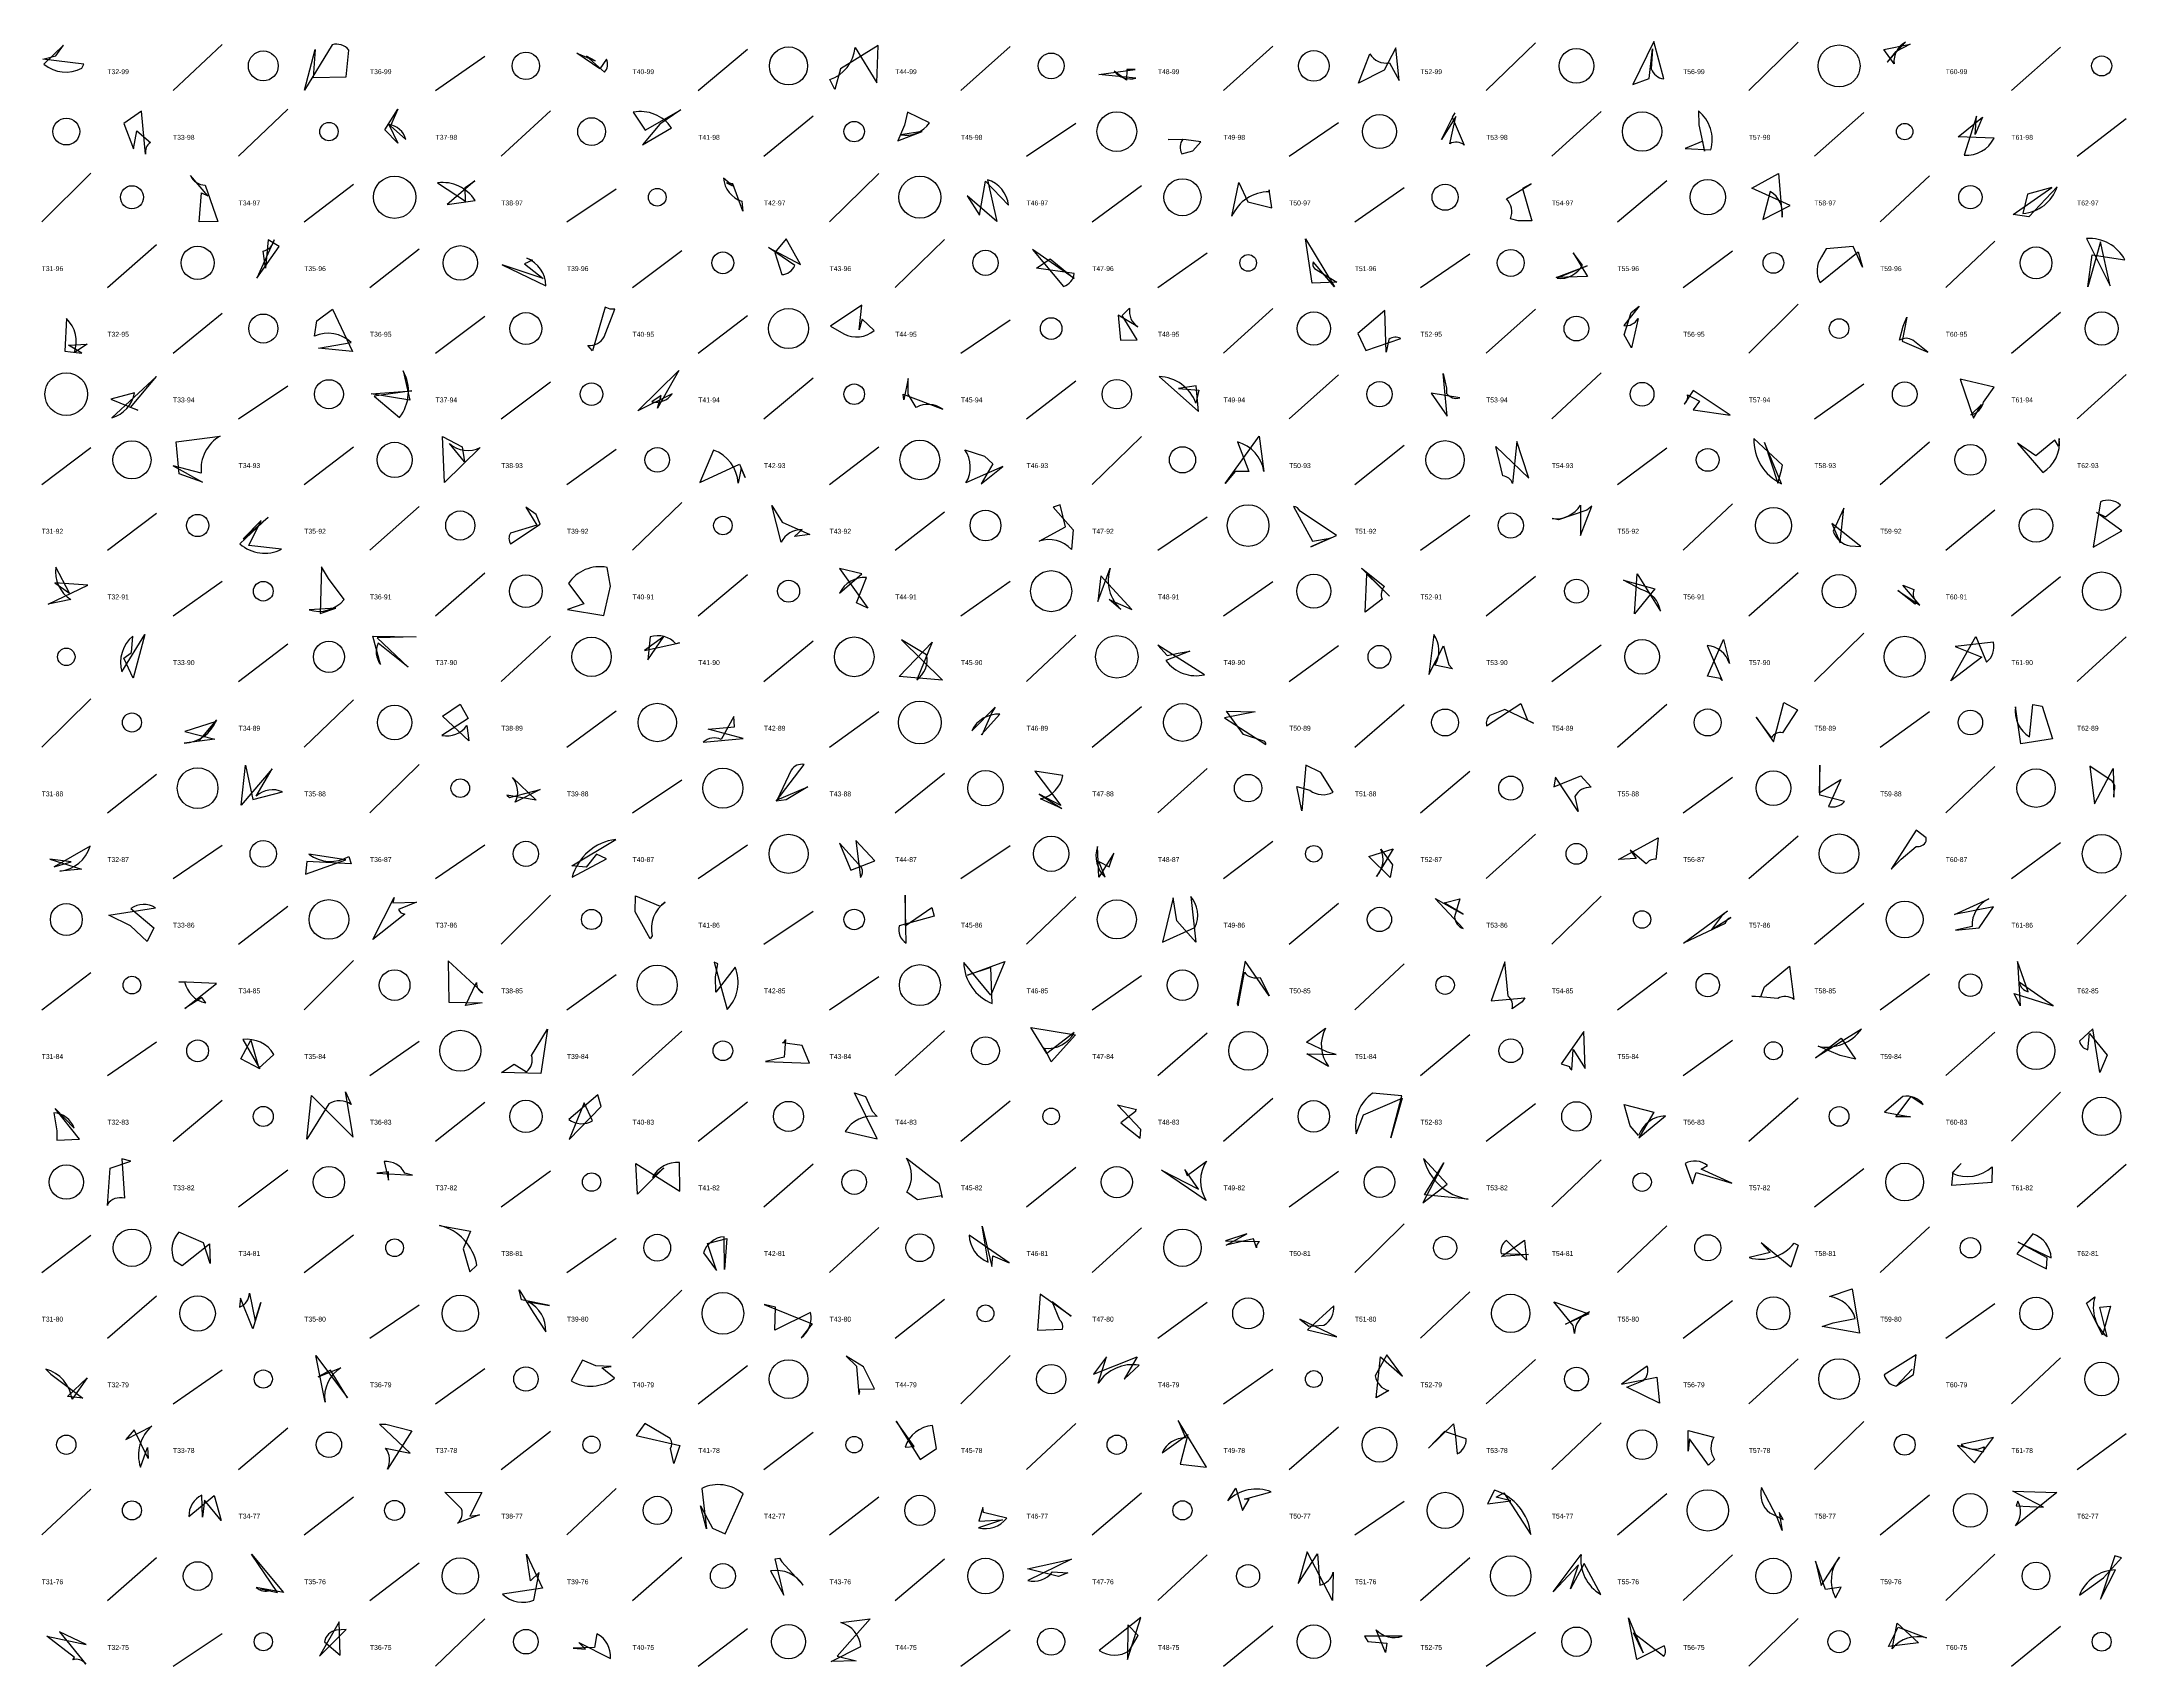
# Model space of a CAD drawing. Header units: millimetres. Extents: x -1 to 9990, y 0 to 15990.
# Drawn here: x 1240 to 2510, y 3000 to 3990 of the extents above; entities that cross this region are included whole.
import ezdxf

# ---------------------------------------------------------------- set-up
doc = ezdxf.new("R2010")
doc.units = ezdxf.units.MM
doc.layers.add('TEXT', color=3, linetype='Continuous')
doc.layers.add('WALL', color=1, linetype='Continuous')

msp = doc.modelspace()

# ---------------------------------------------------------------- linework, layer by layer
for points in [[(1405.4, 3967.9), (1425.5, 3968.4), (1427.1, 3984.7, 0.3), (1416.9, 3987.9), (1400.2, 3960.3), (1406.7, 3985.1)], [(2219.4, 3967.4), (2221.4, 3985.4), (2220.6, 3973.3, 0.3), (2228.2, 3967.2), (2222.2, 3989.8), (2209.3, 3963.7)], [(2369.3, 3983.5), (2364.4, 3977.3), (2375.4, 3989.4, 0.3), (2368.5, 3976.3), (2362.3, 3985.1), (2378.4, 3988.3)], [(1248.6, 3981.1), (1253.2, 3987.7), (1241.4, 3976, 0.3), (1264.4, 3973.6), (1265.6, 3976.1), (1240.7, 3979.1)], [(1577.1, 3978.1), (1572, 3980.9), (1582.9, 3971.1, 0.3), (1584.1, 3979.1), (1580.1, 3973.2), (1566.1, 3982.7)], [(1726.7, 3973.3), (1723.3, 3960.6), (1720.1, 3966.7, 0.3), (1735.6, 3986.2), (1748.7, 3964.6), (1749.5, 3987.5)], [(2057.8, 3972.4), (2042.3, 3964.5), (2049.2, 3982.3, 0.3), (2061.1, 3976.8), (2067, 3966.1), (2065, 3986)], [(1901, 3972.9), (1900.9, 3966.3), (1893.4, 3971.9, 0.3), (1906.5, 3967.5), (1884, 3969.8), (1906.2, 3972.8)], [(1296, 3924.4), (1298, 3935.4), (1306.2, 3928.4, 0.3), (1303.3, 3921.2), (1300.9, 3947.4), (1290.1, 3940)], [(1457, 3948.6), (1452.5, 3938.5), (1461.9, 3930.1, 0.3), (1451.4, 3939.4), (1457, 3928), (1449.1, 3936)], [(1616.6, 3939.5), (1606, 3926.9), (1623.7, 3937.2, 0.3), (1600.4, 3946.8), (1607.6, 3935.9), (1629.3, 3948.2)], [(1761.5, 3929.4), (1776.4, 3935), (1763.2, 3933.1, 0.3), (1780.9, 3940.4), (1767.5, 3946.8), (1765.6, 3939)], [(2101, 3946.5), (2099.2, 3943.7), (2106.7, 3926.8, 0.3), (2097.9, 3927.6), (2101.6, 3944.1), (2092.8, 3930.1)], [(2252, 3929.2), (2241.2, 3924.7), (2256.8, 3923.8, 0.3), (2249.4, 3947.6), (2249.6, 3939.1), (2253.1, 3923.1)], [(2418, 3933.2), (2418.7, 3944.4), (2411.3, 3920.7, 0.3), (2429.4, 3930.9), (2407.6, 3931.9), (2422.3, 3943.7)], [(1937.3, 3930), (1926.3, 3930.2), (1935.2, 3930.4, 0.3), (1934.6, 3921.5), (1941.4, 3923.2), (1946.2, 3928.8)], [(1337.4, 3897.6), (1341.2, 3895.8), (1330.6, 3908.3, 0.3), (1339.6, 3902.4), (1347.3, 3880.3), (1336, 3880.1)], [(1503.8, 3904.9), (1487.1, 3890.6), (1504, 3893, 0.3), (1481.2, 3903.7), (1498.1, 3892.6), (1497.9, 3901)], [(1657.3, 3903.8), (1660.8, 3901.9), (1655.3, 3906.7, 0.3), (1666.6, 3892.6), (1667.1, 3886.5), (1661.1, 3903.2)], [(1811.4, 3884.1), (1815, 3904.7), (1829, 3890.2, 0.3), (1816.2, 3905.7), (1821.9, 3880.2), (1803.8, 3895.8)], [(1989.5, 3888.6), (1987.9, 3899.6), (1987.9, 3898.3, 0.3), (1965.1, 3883.5), (1969.4, 3904), (1974.8, 3892.1)], [(2147.8, 3880.6), (2139.5, 3880.7), (2134.8, 3881.8, 0.3), (2132.3, 3894), (2147.5, 3903.2), (2142.1, 3900.3)], [(2281.9, 3900.6), (2298.2, 3909.5), (2300.4, 3882.9, 0.3), (2293.1, 3898.5), (2288.6, 3881.5), (2305.3, 3890)], [(2464.6, 3901), (2449.9, 3896.9), (2447, 3885.1, 0.3), (2467.9, 3901.3), (2450.7, 3883), (2441.1, 3884.5)], [(1378, 3869), (1376.3, 3851.8), (1374.9, 3862.2, 0.3), (1381.7, 3869), (1371.1, 3845.6), (1384.6, 3865)], [(1693.5, 3869.6), (1686.6, 3861.4), (1690.9, 3847.9, 0.3), (1698.8, 3853.4), (1682.7, 3864.4), (1702.3, 3854)], [(1869.1, 3845.5), (1843.6, 3863.1), (1862.6, 3840.7, 0.3), (1869, 3848.5), (1846, 3851.7), (1854.3, 3857.4)], [(2009.9, 3869.6), (2027.6, 3840.5), (2014.7, 3855.6, 0.3), (2015.5, 3851.5), (2029, 3843.2), (2014, 3842.6)], [(2162.7, 3846.2), (2181.6, 3853.2), (2163.2, 3845.6, 0.3), (2178.7, 3853.6), (2173, 3861.1), (2181.8, 3846.8)], [(2343.6, 3864.9), (2327.2, 3863.5), (2324.3, 3858.6, 0.3), (2323.5, 3843.1), (2346.7, 3861.8), (2349.3, 3852.4)], [(2486.5, 3840.4), (2489.1, 3860), (2509.1, 3856.9, 0.3), (2485.8, 3869.8), (2500.2, 3841.1), (2494.2, 3867.9)], [(1545.5, 3845.4), (1520.5, 3853.9), (1547.2, 3841.1, 0.3), (1535.6, 3857.8), (1539.1, 3856.6), (1534.2, 3854.4)], [(1429.3, 3801.1), (1408.7, 3803.1), (1428.5, 3806.6, 0.3), (1406.2, 3810.4), (1407.6, 3819.6), (1417.1, 3826.9)], [(1583.3, 3828.1), (1575.5, 3801.4), (1572.8, 3804.7, 0.3), (1582.7, 3810), (1589.2, 3826.9), (1586.3, 3826.9)], [(1739.6, 3829.2), (1720.5, 3816.4), (1728.7, 3811.7, 0.3), (1747.2, 3813.8), (1739.8, 3820.8), (1738.1, 3814.2)], [(1907.3, 3808.1), (1898.3, 3823), (1902.8, 3827.5, 0.3), (1907.8, 3816), (1895.8, 3823.1), (1897.3, 3808)], [(2041.8, 3811.9), (2046.8, 3801.6), (2068, 3809, 0.3), (2060.8, 3808.3), (2059, 3800.7), (2058.2, 3825.9)], [(2208.4, 3824.7), (2213.3, 3828.6), (2203.8, 3816.8, 0.3), (2212.6, 3821.1), (2208.6, 3803.3), (2204.1, 3811.1)], [(1256.3, 3804.9), (1267.7, 3805.4), (1259.9, 3800.4, 0.3), (1255.1, 3821.1), (1254.1, 3801.3), (1264.5, 3800.1)], [(2373.4, 3807.4), (2389.1, 3800.7), (2379.9, 3807.9, 0.3), (2371.9, 3807.9), (2374, 3816.5), (2376.2, 3821.9)], [(1294.1, 3766.8), (1309.9, 3785.7), (1282.7, 3760.7, 0.3), (1296.5, 3775.9), (1282.2, 3772), (1298.6, 3765.2)], [(1465.5, 3777), (1442.5, 3773.9), (1458, 3760.8, 0.3), (1460.2, 3789.2), (1464.2, 3771.4), (1440.8, 3775.3)], [(1615.2, 3766.4), (1617.4, 3774.2), (1611.8, 3770.3, 0.3), (1624, 3775.2), (1603.2, 3764.9), (1628.2, 3789.4)], [(1932.6, 3778.5), (1944.9, 3777.4), (1943.2, 3769.5, 0.3), (1920.7, 3785.8), (1944.7, 3764.5), (1943.4, 3780.2)], [(2093.8, 3787.6), (2095.8, 3778.6), (2095.8, 3775.5, 0.3), (2103.9, 3772.7), (2086.5, 3775.7), (2096.3, 3761.7)], [(1765.3, 3771.5), (1764.9, 3775.1), (1789, 3765.8, 0.3), (1772.8, 3766.9), (1767.8, 3775.1), (1767.9, 3784.5)], [(2268.6, 3762.2), (2246.2, 3777.3), (2240.7, 3769, 0.3), (2242.7, 3774.6), (2250, 3770.8), (2246.1, 3765.4)], [(2416.9, 3760.4), (2421.7, 3768.8), (2415.3, 3762.5, 0.3), (2423, 3770.2), (2429.4, 3779.3), (2408.7, 3784.1)], [(1323.8, 3726.5), (1321.9, 3746), (1348.8, 3749.5, 0.3), (1337.2, 3726.9), (1320.1, 3731.4), (1337.9, 3721.4)], [(1496.1, 3743), (1497.6, 3733.8), (1488.4, 3744.9, 0.3), (1507.2, 3742.5), (1485.5, 3721.3), (1484.2, 3749.3)], [(1961, 3720.6), (1981.8, 3749.5), (1984.6, 3727.9, 0.3), (1968.5, 3745.9), (1975.4, 3728), (1967.1, 3727.9)], [(2299.9, 3728.7), (2300.5, 3731.7), (2283.1, 3748.1, 0.3), (2300, 3720.4), (2289.5, 3745.6), (2297.7, 3720.9)], [(2454.9, 3737.5), (2443.8, 3745.2), (2459.1, 3727.3, 0.3), (2469.1, 3748.1), (2468.7, 3743.3), (2466.5, 3747)], [(1668.5, 3724.2), (1666.1, 3729.9), (1664.3, 3720.8, 0.3), (1649.3, 3741), (1641, 3721.3), (1665.1, 3732.4)], [(1812.4, 3720.3), (1825.5, 3731), (1803.1, 3721.1, 0.3), (1802.4, 3741.1), (1814.3, 3737.3), (1819.4, 3732.6)], [(2142, 3736.3), (2138.7, 3746.1), (2136.1, 3720.6, 0.3), (2130.2, 3725.2), (2125.8, 3743.2), (2146.1, 3723.8)], [(2491.9, 3703), (2497.4, 3700.2), (2506.4, 3707.5, 0.3), (2494.2, 3709.4), (2489.9, 3681.9), (2507.3, 3691.7)], [(1362.7, 3686.8), (1378, 3700), (1360.7, 3683.8, 0.3), (1386, 3680.5), (1366.1, 3682.8), (1373.8, 3698.1)], [(1534.9, 3706.1), (1541.6, 3695.3), (1525.6, 3690.3, 0.3), (1525.7, 3683.8), (1543.6, 3695.9), (1541.2, 3701.7)], [(1707.9, 3689.5), (1698.6, 3688.4), (1703.2, 3692.5, 0.3), (1690.6, 3684.8), (1684.9, 3707.2), (1691.2, 3697.1)], [(1856.2, 3706.1), (1868.5, 3692.3), (1867.4, 3680.4, 0.3), (1847.6, 3685.4), (1863.8, 3694.1), (1860.4, 3707.6)], [(2013.2, 3682.1), (2028.9, 3689), (2006.6, 3703.7, 0.3), (2002.6, 3706.6), (2014.2, 3685.5), (2024.9, 3687.2)], [(2181.3, 3704.4), (2164.1, 3698.5), (2160.3, 3699.3, 0.3), (2177.5, 3707.5), (2177.4, 3688.9), (2184.3, 3706.8)], [(2335.6, 3684.5), (2338, 3705.6), (2331.5, 3691.6, 0.3), (2341.7, 3682.7), (2348.3, 3682.2), (2330.6, 3696.3)], [(1248, 3660.1), (1257, 3653.8), (1248.6, 3669.7, 0.3), (1257.8, 3649.9), (1244, 3647), (1268.1, 3658.6)], [(1409.7, 3641.5), (1419.1, 3644.6), (1402.9, 3643.6, 0.3), (1424.3, 3649.9), (1414.8, 3662.7), (1410.4, 3669.9)], [(1582.4, 3640.1), (1586.6, 3658.1), (1584.4, 3669.5, 0.3), (1560.9, 3659.7), (1570.2, 3647.2), (1560.4, 3643.8)], [(1743.3, 3644.6), (1736.4, 3648), (1742.5, 3663.4, 0.3), (1726.1, 3653.8), (1739.7, 3665.5), (1726.1, 3668.8)], [(1885.3, 3664.3), (1883.5, 3648.7), (1891, 3669, 0.3), (1897.5, 3643.9), (1890.4, 3650), (1904.2, 3643.9)], [(2061.2, 3651.9), (2044.1, 3669.1), (2058, 3657.9, 0.3), (2056.6, 3650.2), (2046.2, 3642.3), (2047.4, 3665.3)], [(2210.3, 3641.1), (2212, 3665.6), (2226.2, 3642.8, 0.3), (2214.4, 3656), (2203.7, 3661.7), (2222.8, 3656.5)], [(2384.2, 3646.5), (2373.8, 3658.6), (2380.6, 3656, 0.3), (2382.6, 3647.9), (2381.4, 3647), (2370.8, 3655.5)], [(1290.1, 3614.1), (1294.8, 3617.7), (1295.6, 3627.6, 0.3), (1288.9, 3605.8), (1302.9, 3628.7), (1295.7, 3602.1)], [(1444.4, 3626.5), (1463.2, 3608.7), (1445, 3623.3, 0.3), (1446.5, 3610.4), (1441.7, 3627.6), (1468.2, 3627.2)], [(1607.3, 3618.9), (1628.6, 3623.5), (1626.4, 3622.9, 0.3), (1610.7, 3627.1), (1609.2, 3613.1), (1619.1, 3627.4)], [(1762.3, 3603), (1782.5, 3624), (1773.1, 3601, 0.3), (1779.1, 3616.3), (1763.9, 3625.4), (1788.8, 3600.8)], [(1932.3, 3617.3), (1939.5, 3618.4), (1924.9, 3612.8, 0.3), (1948.5, 3604.1), (1920, 3622.1), (1925.7, 3615.8)], [(2097.3, 3610.1), (2099.6, 3607.6), (2088.8, 3609.9, 0.3), (2088.1, 3628.7), (2085.1, 3604.2), (2094, 3621.7)], [(2254.9, 3603.2), (2264.7, 3625.6), (2268.2, 3611, 0.3), (2254.7, 3622), (2263.7, 3600.6), (2262.6, 3601.7)], [(2403, 3600.4), (2418.3, 3627.3), (2424.8, 3611.8, 0.3), (2429, 3623.9), (2405.8, 3621.3), (2422, 3614.8)], [(1495, 3586.2), (1499.9, 3577.4), (1483.8, 3567.1, 0.3), (1499, 3573.1), (1500.3, 3563.8), (1484.2, 3578.8)], [(1812.8, 3567.3), (1812.6, 3567.7), (1823.7, 3580.1, 0.3), (1806.6, 3569.9), (1820.9, 3584.4), (1818.9, 3581.1)], [(1979.2, 3581.5), (1960.6, 3577.8), (1985.8, 3561.6, 0.3), (1984.6, 3563.6), (1972.2, 3567.6), (1961.9, 3581.8)], [(2148.8, 3574.6), (2131.3, 3583), (2122.3, 3579.2, 0.3), (2120.3, 3573), (2141.2, 3586.5), (2145.1, 3576.5)], [(2301.3, 3587.2), (2309.7, 3582.8), (2300.6, 3568.8, 0.3), (2293.8, 3565.8), (2284.6, 3578.3), (2295.1, 3563.3)], [(2465.1, 3565.1), (2445.8, 3561.9), (2442.4, 3584.6, 0.3), (2451.1, 3566.3), (2453.1, 3585.9), (2458.8, 3584.9)], [(1327.3, 3569.5), (1345.4, 3564.8), (1326.7, 3562.4, 0.3), (1346.5, 3576.6), (1335.8, 3563.9), (1346.2, 3575.7)], [(1662, 3572.3), (1661.6, 3578.6), (1653.9, 3564.7, 0.3), (1643, 3563), (1667.3, 3565.3), (1646.1, 3570.9)], [(1364.2, 3549), (1368.7, 3528), (1386.7, 3532.7, 0.3), (1370.7, 3530.2), (1380.5, 3546.7), (1361.6, 3524.7)], [(1693.5, 3527.9), (1687.4, 3527), (1704.6, 3549.4, 0.3), (1696.6, 3546), (1688, 3527.9), (1706.7, 3535.9)], [(1847.6, 3531.3), (1861.4, 3522.5), (1848.5, 3528.5, 0.3), (1862.2, 3542.7), (1845, 3545.3), (1860.9, 3524.4)], [(2007.7, 3521.1), (2004.6, 3536), (2012.6, 3533.7, 0.3), (2026.7, 3532.6), (2019.3, 3544.5), (2010.1, 3549)], [(2322.9, 3532.1), (2336.1, 3540.2), (2328.5, 3523.9, 0.3), (2338.3, 3526.9), (2323.3, 3530.7), (2323.3, 3549)], [(2502, 3546.9), (2502.5, 3529.5), (2502.7, 3533.3, 0.3), (2501.4, 3539.2), (2487.8, 3548.3), (2490.6, 3525.4)], [(1524.9, 3529.3), (1543.7, 3534.2), (1528.5, 3526.5, 0.3), (1526.8, 3541.5), (1541.3, 3527.6), (1523.4, 3530.7)], [(2161.3, 3535.8), (2177.6, 3542.6), (2183.9, 3535.5, 0.3), (2174, 3529.9), (2176.1, 3520.8), (2162.2, 3541.6)], [(2366.8, 3485.6), (2372.9, 3491.8), (2382, 3499.4, 0.3), (2388.1, 3502.6), (2388.1, 3504.8), (2381.9, 3509.3)], [(1244.9, 3491.8), (1264.2, 3485.6), (1251.1, 3484.4, 0.3), (1269.5, 3499.6), (1247.5, 3487), (1258, 3490.2)], [(1400.8, 3482.6), (1425.3, 3491.3), (1402.8, 3494.7, 0.3), (1427.1, 3493.4), (1428.6, 3488.9), (1401.5, 3490.3)], [(1571.7, 3486.8), (1562.9, 3487.6), (1589.8, 3503.8, 0.3), (1563.1, 3480.7), (1584.1, 3491.9), (1578, 3494.7)], [(1747.5, 3490.8), (1736, 3503.2), (1738.8, 3480.5, 0.3), (1739.5, 3486.6), (1726, 3501.4), (1732.9, 3485)], [(1893.2, 3495.3), (1884.1, 3480.8), (1883.3, 3499.4, 0.3), (1887.9, 3480.7), (1884, 3490.4), (1890.4, 3487)], [(2048.5, 3493.4), (2063.3, 3498.1), (2053.1, 3481.2, 0.3), (2055.9, 3497.8), (2062.9, 3488.2), (2061.5, 3480.6)], [(2200.7, 3491.6), (2224.7, 3504.8), (2223.4, 3491.6, 0.3), (2217.5, 3488.8), (2207.7, 3497.2), (2211.4, 3492.1)], [(1454, 3465.1), (1468.4, 3465.6), (1457.3, 3461.1, 0.3), (1461.2, 3458.3), (1441.7, 3442.7), (1454.7, 3468.3)], [(1601.7, 3469.3), (1616.8, 3463.2), (1619.9, 3465.6, 0.3), (1611.9, 3445), (1610.6, 3443.2), (1601.6, 3459.7)], [(1782.3, 3462.3), (1783.7, 3457), (1762.3, 3451.2, 0.3), (1766.6, 3440.5), (1766, 3469.8), (1766, 3451.1)], [(1929.4, 3468.1), (1922.9, 3441.1), (1942.6, 3450.2, 0.3), (1940, 3469), (1943.2, 3441.1), (1931.6, 3454.2)], [(2094.5, 3465.2), (2103.9, 3467.6), (2100.8, 3456.5, 0.3), (2106, 3449.4), (2089, 3467.7), (2105.9, 3458.3)], [(2429.1, 3462.6), (2405.4, 3458.1), (2426.3, 3467.6, 0.3), (2416, 3450.8), (2405.9, 3448.4), (2420.3, 3450)], [(1294.1, 3451.1), (1280.9, 3457.6), (1309.3, 3462.1, 0.3), (1294.4, 3461.7), (1308.3, 3450), (1304.3, 3441.6)], [(2263.3, 3457), (2257.2, 3448.9), (2269, 3456.1, 0.3), (2265.7, 3452.5), (2240.3, 3440.6), (2267.1, 3460.2)], [(1508.4, 3404.3), (1498.1, 3402.6), (1504.8, 3416.6, 0.3), (1508.7, 3410.3), (1487.6, 3429.7), (1488, 3404.7)], [(1826.8, 3429.3), (1818.3, 3408.8), (1801.7, 3428.8, 0.3), (1819.1, 3403.8), (1818.3, 3425.7), (1804.1, 3421.1)], [(1968.4, 3403.9), (1969, 3402.3), (1972.7, 3422.8, 0.3), (1982.4, 3419.7), (1987.8, 3408.4), (1973.2, 3429.5)], [(2143.6, 3407.3), (2142, 3404.8), (2135.8, 3400.5, 0.3), (2133.5, 3408.2), (2131.4, 3429.2), (2123, 3405.4)], [(2441.6, 3409.9), (2465.5, 3402.3), (2444.8, 3416.7, 0.3), (2450.3, 3411), (2443.7, 3429.3), (2445.3, 3402.3)], [(1346.4, 3415.9), (1323.6, 3416.9), (1327.1, 3417, 0.3), (1339.9, 3404.2), (1337.6, 3407.4), (1327.3, 3400.8)], [(1651.9, 3427.9), (1649.7, 3429), (1657.6, 3400.2, 0.3), (1662.4, 3426), (1650.7, 3410.8), (1650.5, 3420)], [(2289.5, 3414), (2304.9, 3426.5), (2307.5, 3406.3, 0.3), (2297.6, 3406.8), (2281.8, 3408.2), (2287.3, 3408)], [(1367.5, 3381.4), (1372.2, 3364.5), (1381.5, 3372.8, 0.3), (1362.5, 3381.8), (1372.9, 3364), (1361.4, 3370.1)], [(1520.1, 3361.8), (1527.9, 3366.8), (1535.4, 3362.1, 0.3), (1538.4, 3372.2), (1548.1, 3388.1), (1544, 3361.2)], [(1707.8, 3367.4), (1703.2, 3378.2), (1691.3, 3379.9, 0.3), (1693.1, 3381.9), (1692.3, 3371.1), (1681, 3368.4)], [(1869.8, 3384.7), (1855, 3368.3), (1850.9, 3376.5, 0.3), (1869.1, 3386.1), (1852.4, 3373.4), (1842.6, 3389.1)], [(2023.3, 3374.1), (2010.5, 3380.3), (2022.2, 3388.8, 0.3), (2024, 3365.4), (2010.8, 3373.2), (2028.7, 3372.7)], [(2179.5, 3386.8), (2165.8, 3367), (2170.7, 3365.4, 0.3), (2172.3, 3363.4), (2173.1, 3375.7), (2180.3, 3364.1)], [(2345, 3369.8), (2335.6, 3372.2), (2322.2, 3377.8, 0.3), (2348.6, 3388.2), (2320.6, 3370.7), (2336.2, 3382.6)], [(2493.9, 3361.8), (2489.6, 3388.3), (2481.5, 3380.9, 0.3), (2486.6, 3375.6), (2487.6, 3385.6), (2498.4, 3372.3)], [(1429.7, 3322.4), (1425.1, 3349.9), (1428.6, 3342.3, 0.3), (1414.9, 3342.7), (1401.6, 3321.2), (1404.3, 3347.8)], [(1580.8, 3341.1), (1578.8, 3348.2), (1561.2, 3333.1, 0.3), (1575.6, 3332.4), (1570.4, 3343.2), (1561.3, 3321)], [(1741.8, 3347.1), (1745.9, 3338.2), (1749, 3334.9, 0.3), (1729.5, 3325.8), (1749, 3321.3), (1735.2, 3349.3)], [(1909.6, 3327.1), (1895.5, 3342), (1906.9, 3339.3, 0.3), (1906.4, 3338), (1897.4, 3331.1), (1909.3, 3321.8)], [(2062, 3321.9), (2068.6, 3347.6), (2050.8, 3349.1, 0.3), (2040.9, 3324.5), (2045.3, 3336), (2068.8, 3346.1)], [(2222.1, 3337.5), (2213, 3321.9), (2229.2, 3335.4, 0.3), (2212.8, 3323.3), (2207.7, 3329.2), (2204.1, 3342.3)], [(2369.6, 3334.8), (2378.9, 3347.2), (2386.3, 3342.2, 0.3), (2373.9, 3347.1), (2362.7, 3337.6), (2378.5, 3334.7)], [(1263, 3321.2), (1248.3, 3339.8), (1259.8, 3327.9, 0.3), (1247.4, 3337.2), (1249.2, 3326.2), (1249.3, 3320.5)], [(1294.4, 3307.7), (1288.9, 3309.2), (1290.4, 3285.2, 0.3), (1280, 3281.5), (1280, 3280.8), (1281.8, 3303.4)], [(1444.2, 3300.4), (1465.9, 3299.2), (1461.3, 3300.5, 0.3), (1448.6, 3307.5), (1451.2, 3296.2), (1451.3, 3301.3)], [(1602, 3306.3), (1628.7, 3289.5), (1628.6, 3307, 0.3), (1612.1, 3297.7), (1619, 3303.6), (1602.9, 3287.6)], [(1788.3, 3286.6), (1773.6, 3284.2), (1767, 3288.9, 0.3), (1766.8, 3309.5), (1786.6, 3294.4), (1788.5, 3285.7)], [(1936.5, 3302.7), (1937.8, 3299.1), (1949.7, 3307.8, 0.3), (1949.5, 3283.8), (1922.2, 3302.3), (1944.8, 3290.6)], [(2081.4, 3282.3), (2096.3, 3293.7), (2081.9, 3309.3, 0.3), (2109.1, 3284.6), (2082.5, 3287.2), (2094.3, 3306.7)], [(2269.7, 3294.3), (2251, 3302.9), (2254.8, 3305.1, 0.3), (2241.2, 3306.3), (2245.8, 3293.9), (2247.9, 3300.8)], [(2404.5, 3301.3), (2409.3, 3306.4), (2403.9, 3300.4, 0.3), (2428.2, 3304.3), (2428.1, 3294.8), (2403.8, 3292.9)], [(1342.6, 3245.5), (1338.5, 3257.9), (1323.5, 3264.5, 0.3), (1320.8, 3247.3), (1325.5, 3244.2), (1342.3, 3257.3)], [(1499.7, 3244.4), (1500.8, 3240.4), (1505.1, 3244.4, 0.3), (1482.4, 3268.5), (1501.3, 3265.2), (1496.7, 3254.3)], [(1819.4, 3250), (1829.4, 3245.8), (1805, 3262.7, 0.3), (1816.6, 3246.3), (1813, 3268.1), (1818.8, 3243.6)], [(1657.4, 3260.6), (1656, 3241.8), (1655.7, 3261.7, 0.3), (1643.2, 3251.9), (1651.2, 3241.2), (1645.7, 3257.6)], [(1974.2, 3263.4), (1961.2, 3259.2), (1982, 3258.8, 0.3), (1980, 3254.9), (1978.3, 3260.5), (1961.6, 3256.6)], [(2143.3, 3259.6), (2144.6, 3247.5), (2132.3, 3259.4, 0.3), (2129.1, 3251.4), (2145.8, 3250.9), (2129.4, 3249.7)], [(2287.6, 3257.9), (2293.1, 3252.1), (2280.2, 3249, 0.3), (2307.7, 3257.8), (2310, 3256.6), (2305.6, 3243.2)], [(2461.7, 3248.9), (2444.2, 3258.3), (2464.3, 3248.8, 0.3), (2453.1, 3263.4), (2443.4, 3251.3), (2461.3, 3242.1)], [(1368.7, 3205.7), (1361.2, 3224.3), (1360.5, 3218.7, 0.3), (1366.6, 3227.3), (1370.1, 3210.5), (1373.5, 3221.6)], [(1530.8, 3229.3), (1539.5, 3215.5), (1547.1, 3203.8, 0.3), (1536.3, 3222.1), (1549.4, 3219.8), (1532.4, 3223.2)], [(1848.3, 3226.7), (1846.7, 3204.8), (1862, 3205.4, 0.3), (1860.2, 3210.9), (1855.7, 3222.3), (1867.1, 3213.3)], [(2324.7, 3207), (2331.5, 3209.3), (2344.9, 3211.9, 0.3), (2329.2, 3225.2), (2342.9, 3229.9), (2347.5, 3203)], [(1680.1, 3220.4), (1709.3, 3208.6), (1702.6, 3200.1, 0.3), (1708.4, 3215.6), (1686.7, 3204.8), (1687.1, 3218.7)], [(2006.4, 3211.4), (2011.9, 3207.3), (2021.2, 3207.9, 0.3), (2027.2, 3219.7), (2011.2, 3204.9), (2029.1, 3200.7)], [(2182.6, 3214.8), (2168.4, 3208.4), (2182.9, 3215.9, 0.3), (2173.8, 3202.7), (2173, 3207.6), (2161.2, 3222.1)], [(2495.5, 3201.8), (2485.7, 3221.3), (2490.8, 3225, 0.3), (2498.3, 3200.9), (2493.9, 3218.7), (2500.4, 3219.4)], [(1415.9, 3180.4), (1408.5, 3176.3), (1422.3, 3181.9, 0.3), (1412.6, 3161), (1407, 3189.3), (1426.4, 3163.5)], [(1730.2, 3189), (1736.3, 3182.8), (1737.8, 3165.5, 0.3), (1737.9, 3168.9), (1747.4, 3169.1), (1740.7, 3182.5)], [(1907.4, 3188.5), (1899.4, 3175), (1908.6, 3183.4, 0.3), (1883.7, 3172.5), (1888.7, 3188.6), (1880.8, 3178)], [(2069.1, 3176.7), (2059.5, 3189.7), (2052.3, 3177, 0.3), (2060.7, 3168), (2052.9, 3163.6), (2055.7, 3188.6)], [(2380.3, 3177.8), (2382, 3189.8), (2362.5, 3177.5, 0.3), (2369.8, 3170.7), (2379.6, 3181), (2370.1, 3171)], [(1255.8, 3164.4), (1267.8, 3175.8), (1258.5, 3162.7, 0.3), (1242.5, 3181.1), (1245.5, 3178), (1265.1, 3163.3)], [(1577.5, 3183), (1569.4, 3186.5), (1562.5, 3173.9, 0.3), (1589, 3175.5), (1581.3, 3181.8), (1586.9, 3182.6)], [(2225.6, 3160.3), (2205.8, 3170), (2215.9, 3174.2, 0.3), (2218.1, 3182.8), (2202.4, 3171.8), (2224, 3176.2)], [(1949.6, 3121.4), (1932.4, 3149.7), (1936.8, 3139.2, 0.3), (1922.6, 3130), (1938.3, 3141.2), (1933.6, 3123.2)], [(1296.3, 3144), (1291.2, 3138.2), (1307.2, 3146.4, 0.3), (1300.1, 3121.3), (1304.5, 3133.4), (1304.8, 3126.6)], [(1449.6, 3147.5), (1465.6, 3143.5), (1450.6, 3120.2, 0.3), (1449.4, 3132.9), (1464.5, 3129.8), (1445.8, 3147.5)], [(1628.7, 3134.5), (1625.1, 3123.6), (1623, 3132.7, 0.3), (1622.9, 3138.7), (1607.4, 3147.9), (1602.2, 3140.6)], [(1775.1, 3125.9), (1785.2, 3132.7), (1782.7, 3146.7, 0.3), (1766, 3133.5), (1771.5, 3134), (1760.5, 3149.4)], [(2100.1, 3147.7), (2101.3, 3140), (2102.4, 3129.4, 0.3), (2107.8, 3138.6), (2094.6, 3143.1), (2084.8, 3132.8)], [(2243, 3131.1), (2243.1, 3143.6), (2258.7, 3139.5, 0.3), (2259.2, 3126), (2255.5, 3122.5), (2243.8, 3138.6)], [(2417.6, 3124), (2429.1, 3139.4), (2409.3, 3135.2, 0.3), (2423.5, 3133.8), (2422.7, 3130.5), (2407.1, 3134.6)], [(1339.1, 3101.2), (1337.9, 3090.9), (1337.6, 3104.3, 0.3), (1329.7, 3091.2), (1345, 3104), (1349.3, 3088.9)], [(1500.8, 3091.4), (1506.8, 3092.2), (1493.4, 3087.2, 0.3), (1495.8, 3095.9), (1485.7, 3106.1), (1508.2, 3105.8)], [(1648.6, 3084.1), (1656.4, 3080.7), (1667.3, 3105, 0.3), (1642.2, 3108.4), (1645.1, 3083.7), (1641.3, 3097.7)], [(1975.6, 3101.8), (1972.7, 3101.8), (1989.1, 3106.2, 0.3), (1962.6, 3100.9), (1967.6, 3108.6), (1971.6, 3094.9)], [(2126.2, 3103.1), (2130.8, 3105.7), (2147.2, 3080.2, 0.3), (2125.1, 3107.3), (2120.9, 3098.9), (2135.1, 3100.8)], [(2300.4, 3082.7), (2297.3, 3090.6), (2287.8, 3109, 0.3), (2292.8, 3093.4), (2301, 3089.5), (2298.6, 3093.8)], [(2440.8, 3106.6), (2467.7, 3105.8), (2442.4, 3085.6, 0.3), (2444, 3100.7), (2442.8, 3097.7), (2459.5, 3097)], [(1810.9, 3088.4), (1825.3, 3089.3), (1810.7, 3084.4, 0.3), (1827.9, 3090.2), (1813.8, 3093.7), (1813.4, 3096.7)], [(1367.9, 3068.4), (1387.4, 3044.9), (1370.7, 3048.1, 0.3), (1379.3, 3046.3), (1373.3, 3047.3), (1383.6, 3044.9)], [(1535.4, 3068.4), (1545.2, 3047.7), (1520.8, 3044, 0.3), (1539.9, 3040.3), (1543.1, 3057.1), (1537.7, 3052.1)], [(1689.4, 3065.9), (1691, 3063.6), (1704, 3049.4, 0.3), (1684.1, 3058.1), (1692.1, 3043.3), (1686.9, 3065.4)], [(1840.5, 3059.3), (1867.4, 3065.2), (1840.7, 3052.3, 0.3), (1855.9, 3057.6), (1865.2, 3056.9), (1859.4, 3054.8)], [(2005.4, 3050.4), (2017.2, 3068.6), (2018.6, 3049.5, 0.3), (2026.9, 3057.4), (2026.3, 3040), (2010.9, 3069.7)], [(2176.2, 3061.8), (2160.8, 3045.4), (2177.8, 3068.1, 0.3), (2189.9, 3043.8), (2179.7, 3062.6), (2171.4, 3047.3)], [(2320.7, 3064.1), (2324.2, 3049.2), (2335.3, 3066.5, 0.3), (2332.8, 3041.8), (2336.2, 3048.3), (2326.8, 3046.7)], [(2503, 3067.4), (2494.3, 3041), (2503.5, 3058.7, 0.3), (2481.4, 3043.3), (2496.1, 3054), (2507, 3066)], [(1409.3, 3006.2), (1425.5, 3022.4), (1419.5, 3022, 0.3), (1412.2, 3015), (1421.8, 3006.7), (1421.3, 3027.1)], [(1736.1, 3003.3), (1720.9, 3003), (1739.1, 3012, 0.3), (1726.9, 3026.7), (1744.7, 3029), (1724.7, 3006.2)], [(1901.4, 3004.2), (1909.7, 3029.7), (1884.3, 3009.6, 0.3), (1902.6, 3009.5), (1908.1, 3018.7), (1901.8, 3025.2)], [(2215.6, 3008.2), (2209.8, 3020.3), (2228.2, 3006.1, 0.3), (2228.4, 3012.5), (2211.7, 3004.1), (2206.7, 3029.5)], [(2365.2, 3012.1), (2371.1, 3023.9), (2388.2, 3017.3, 0.3), (2367.3, 3010.7), (2370.4, 3026.3), (2383.3, 3014.4)], [(1267.1, 3013.2), (1250.9, 3021), (1266.8, 3001.4, 0.3), (1258.9, 3004), (1259.9, 3005.3), (1243.2, 3018.4)], [(1571.4, 3010.4), (1567.2, 3014.5), (1586.5, 3004.8, 0.3), (1578.3, 3019.8), (1576.8, 3011.4), (1563.8, 3011)], [(2059.4, 3014), (2058.7, 3008.4), (2053, 3022.2, 0.3), (2068.9, 3018.4), (2045.8, 3018.3), (2048, 3015.1)]]:
    msp.add_lwpolyline(points, format="xyb", close=True)
for centre, radius in [((1375, 3975), 9.1), ((1535, 3975), 8.33), ((1695, 3975), 11.6), ((1855, 3975), 7.87), ((2015, 3975), 9.32), ((2175, 3975), 10.6), ((2335, 3975), 12.8), ((2495, 3975), 6.11), ((1255, 3935), 8.16), ((1415, 3935), 5.58), ((1575, 3935), 8.45), ((1735, 3935), 6.24), ((1895, 3935), 12.1), ((2055, 3935), 10.4), ((2215, 3935), 12), ((2375, 3935), 5.02), ((1295, 3895), 7.01), ((1455, 3895), 12.9), ((1615, 3895), 5.37), ((1775, 3895), 12.8), ((1935, 3895), 11.3), ((2095, 3895), 7.97), ((2255, 3895), 10.8), ((2415, 3895), 7.1), ((1335, 3855), 10.1), ((1495, 3855), 10.5), ((1655, 3855), 6.64), ((1815, 3855), 7.67), ((2135, 3855), 8.22), ((2295, 3855), 6.32), ((2455, 3855), 9.69), ((1975, 3855), 5.05), ((1375, 3815), 8.86), ((1535, 3815), 9.7), ((1695, 3815), 12.2), ((2015, 3815), 10.1), ((2495, 3815), 10.1), ((1855, 3815), 6.57), ((2175, 3815), 7.55), ((2335, 3815), 5.97), ((1255, 3775), 13), ((1415, 3775), 8.84), ((1575, 3775), 6.85), ((1735, 3775), 6.26), ((1895, 3775), 8.98), ((2055, 3775), 7.74), ((2215, 3775), 7.23), ((2375, 3775), 7.54), ((1295, 3735), 11.6), ((1775, 3735), 12.1), ((2095, 3735), 11.7), ((1455, 3735), 10.7), ((1615, 3735), 7.48), ((1935, 3735), 8), ((2255, 3735), 6.96), ((2415, 3735), 9.41), ((1335, 3695), 6.77), ((1495, 3695), 8.88), ((1655, 3695), 5.62), ((1815, 3695), 9.38), ((1975, 3695), 12.7), ((2135, 3695), 7.69), ((2295, 3695), 11), ((2455, 3695), 10.2), ((1375, 3655), 5.99), ((1535, 3655), 10), ((1695, 3655), 6.72), ((1855, 3655), 12.5), ((2015, 3655), 10.4), ((2175, 3655), 7.28), ((2335, 3655), 10.2), ((2495, 3655), 11.7), ((1255, 3615), 5.3), ((1415, 3615), 9.49), ((1575, 3615), 12), ((1735, 3615), 12.1), ((1895, 3615), 12.9), ((2055, 3615), 6.95), ((2215, 3615), 10.6), ((2375, 3615), 12.5), ((1455, 3575), 10.5), ((1615, 3575), 11.7), ((1775, 3575), 13), ((1935, 3575), 11.5), ((2095, 3575), 8.2), ((2255, 3575), 8.22), ((2415, 3575), 7.48), ((1295, 3575), 5.82), ((1335, 3535), 12.4), ((1655, 3535), 12.2), ((1815, 3535), 10.7), ((1975, 3535), 8.39), ((2295, 3535), 10.6), ((2455, 3535), 11.7), ((1495, 3535), 5.65), ((2135, 3535), 7.36), ((1695, 3495), 11.9), ((1855, 3495), 10.7), ((2335, 3495), 12.1), ((2495, 3495), 11.8), ((1375, 3495), 8.07), ((1535, 3495), 7.69), ((2015, 3495), 5.02), ((2175, 3495), 6.35), ((1415, 3455), 12.1), ((1255, 3455), 9.72), ((1575, 3455), 6.12), ((1735, 3455), 6.25), ((1895, 3455), 11.9), ((2055, 3455), 7.39), ((2215, 3455), 5.32), ((2375, 3455), 11.2), ((1295, 3415), 5.38), ((1455, 3415), 9.37), ((1615, 3415), 12.2), ((1775, 3415), 12.5), ((1935, 3415), 9.3), ((2095, 3415), 5.64), ((2255, 3415), 7.14), ((2415, 3415), 6.89), ((1335, 3375), 6.64), ((1495, 3375), 12.5), ((1655, 3375), 5.97), ((1815, 3375), 8.47), ((1975, 3375), 11.8), ((2135, 3375), 7.2), ((2295, 3375), 5.47), ((2455, 3375), 11.5), ((1375, 3335), 6.11), ((1535, 3335), 9.83), ((1695, 3335), 9.19), ((2015, 3335), 9.61), ((2175, 3335), 8.98), ((2335, 3335), 5.99), ((2495, 3335), 11.7), ((1855, 3335), 5.07), ((1255, 3295), 10.5), ((1415, 3295), 9.55), ((1735, 3295), 7.48), ((1895, 3295), 9.52), ((2055, 3295), 9.39), ((2375, 3295), 11.5), ((1575, 3295), 5.6), ((2215, 3295), 5.64), ((1295, 3255), 11.4), ((1935, 3255), 11.4), ((1455, 3255), 5.43), ((1615, 3255), 8.18), ((1775, 3255), 8.46), ((2095, 3255), 7.08), ((2255, 3255), 7.95), ((2415, 3255), 6.21), ((1495, 3215), 11.1), ((1655, 3215), 12.7), ((2135, 3215), 11.7), ((1335, 3215), 10.8), ((1815, 3215), 5.12), ((1975, 3215), 9.42), ((2295, 3215), 10.1), ((2455, 3215), 9.96), ((1375, 3175), 5.54), ((1535, 3175), 7.42), ((1695, 3175), 11.8), ((1855, 3175), 8.94), ((2015, 3175), 5.12), ((2175, 3175), 7.27), ((2335, 3175), 12.4), ((2495, 3175), 10.2), ((1255, 3135), 5.9), ((1415, 3135), 7.74), ((1575, 3135), 5.24), ((1735, 3135), 5.01), ((1895, 3135), 5.91), ((2055, 3135), 10.6), ((2215, 3135), 9.05), ((2375, 3135), 6.37), ((1295, 3095), 5.8), ((1455, 3095), 6.11), ((1615, 3095), 8.6), ((1775, 3095), 9.18), ((1935, 3095), 5.84), ((2095, 3095), 11), ((2255, 3095), 12.6), ((2415, 3095), 10.3), ((1335, 3055), 8.74), ((1495, 3055), 11.1), ((1655, 3055), 7.61), ((1815, 3055), 10.8), ((1975, 3055), 7.02), ((2135, 3055), 12.3), ((2295, 3055), 10.8), ((2455, 3055), 8.48), ((1695, 3015), 10.4), ((1855, 3015), 8.24), ((2015, 3015), 10.2), ((2175, 3015), 8.93), ((1375, 3015), 5.55), ((1535, 3015), 7.49), ((2335, 3015), 6.75), ((2495, 3015), 5.79)]:
    msp.add_circle(centre, radius)
at = {"layer": 'WALL'}
for p, q in [((1320, 3960), (1350, 3988)), ((2120, 3960), (2150, 3989)), ((2280, 3960), (2310, 3989.4)), ((1480, 3960), (1510, 3980.9)), ((1640, 3960), (1670, 3985.2)), ((1800, 3960), (1830, 3986.9)), ((1960, 3960), (1990, 3987.1)), ((2440, 3960), (2470, 3986.5)), ((1360, 3920), (1390, 3948.7)), ((1520, 3920), (1550, 3947.7)), ((1680, 3920), (1710, 3944.5)), ((1840, 3920), (1870, 3940.1)), ((2000, 3920), (2030, 3940.6)), ((2160, 3920), (2190, 3947.3)), ((2320, 3920), (2350, 3946.7)), ((2480, 3920), (2510, 3942.9)), ((1240, 3880), (1270, 3909.6)), ((1400, 3880), (1430, 3902.9)), ((1560, 3880), (1590, 3900.1)), ((1720, 3880), (1750, 3909.4)), ((1880, 3880), (1910, 3902.1)), ((2040, 3880), (2070, 3901)), ((2200, 3880), (2230, 3905.1)), ((2360, 3880), (2390, 3908.1)), ((1280, 3840), (1310, 3866.2)), ((1440, 3840), (1470, 3863.5)), ((1600, 3840), (1630, 3862.5)), ((1760, 3840), (1790, 3869.3)), ((1920, 3840), (1950, 3861.2)), ((2240, 3840), (2270, 3862.4)), ((2400, 3840), (2430, 3868.2)), ((2080, 3840), (2110, 3860.6)), ((1320, 3800), (1350, 3824.3)), ((1640, 3800), (1670, 3822.9)), ((1960, 3800), (1990, 3827.3)), ((2120, 3800), (2150, 3826.8)), ((2280, 3800), (2310, 3829.8)), ((2440, 3800), (2470, 3825)), ((1480, 3800), (1510, 3822.5)), ((1800, 3800), (1830, 3820.3)), ((1680, 3760), (1710, 3785)), ((2000, 3760), (2030, 3786.8)), ((2160, 3760), (2190, 3788.1)), ((2480, 3760), (2510, 3787)), ((1360, 3760), (1390, 3780.2)), ((1520, 3760), (1550, 3782.5)), ((1840, 3760), (1870, 3783.2)), ((2320, 3760), (2350, 3781.4)), ((1880, 3720), (1910, 3749.2)), ((1240, 3720), (1270, 3742.5)), ((1400, 3720), (1430, 3742.9)), ((1560, 3720), (1590, 3741.6)), ((1720, 3720), (1750, 3742.9)), ((2040, 3720), (2070, 3744)), ((2200, 3720), (2230, 3742.3)), ((2360, 3720), (2390, 3746)), ((1600, 3680), (1630, 3709.1)), ((1280, 3680), (1310, 3702.6)), ((1440, 3680), (1470, 3706.6)), ((1760, 3680), (1790, 3703.3)), ((1920, 3680), (1950, 3700.3)), ((2080, 3680), (2110, 3701.3)), ((2240, 3680), (2270, 3708.3)), ((2400, 3680), (2430, 3704.6)), ((1320, 3640), (1350, 3661.1)), ((1480, 3640), (1510, 3666.2)), ((1640, 3640), (1670, 3665.2)), ((1800, 3640), (1830, 3661.1)), ((1960, 3640), (1990, 3660.9)), ((2120, 3640), (2150, 3664.2)), ((2280, 3640), (2310, 3666.3)), ((2440, 3640), (2470, 3663.9)), ((1360, 3600), (1390, 3622.9)), ((1520, 3600), (1550, 3627.6)), ((1680, 3600), (1710, 3624.8)), ((1840, 3600), (1870, 3628.2)), ((2000, 3600), (2030, 3622)), ((2160, 3600), (2190, 3622.3)), ((2320, 3600), (2350, 3629.4)), ((2480, 3600), (2510, 3627.2)), ((1240, 3560), (1270, 3589.4)), ((1400, 3560), (1430, 3588.9)), ((1560, 3560), (1590, 3582.2)), ((1720, 3560), (1750, 3581.6)), ((1880, 3560), (1910, 3584.7)), ((2040, 3560), (2070, 3585.9)), ((2200, 3560), (2230, 3586.1)), ((2360, 3560), (2390, 3581.7)), ((1280, 3520), (1310, 3543.6)), ((1440, 3520), (1470, 3549.5)), ((1760, 3520), (1790, 3544.2)), ((1920, 3520), (1950, 3547)), ((2080, 3520), (2110, 3545.3)), ((2400, 3520), (2430, 3548.2)), ((1600, 3520), (1630, 3540.1)), ((2240, 3520), (2270, 3541.6)), ((2120, 3480), (2150, 3506.9)), ((2280, 3480), (2310, 3506)), ((1320, 3480), (1350, 3500.3)), ((1480, 3480), (1510, 3500.4)), ((1640, 3480), (1670, 3500.5)), ((1800, 3480), (1830, 3500.1)), ((1960, 3480), (1990, 3502.8)), ((2440, 3480), (2470, 3501.9)), ((1520, 3440), (1550, 3469.8)), ((1840, 3440), (1870, 3468.8)), ((2160, 3440), (2190, 3469.2)), ((2480, 3440), (2510, 3469.9)), ((1360, 3440), (1390, 3463.2)), ((1680, 3440), (1710, 3460.1)), ((2000, 3440), (2030, 3465)), ((2320, 3440), (2350, 3464.9)), ((1400, 3400), (1430, 3429.9)), ((1240, 3400), (1270, 3422.6)), ((1560, 3400), (1590, 3421.4)), ((1720, 3400), (1750, 3420.3)), ((1880, 3400), (1910, 3420.9)), ((2040, 3400), (2070, 3428)), ((2200, 3400), (2230, 3422.7)), ((2360, 3400), (2390, 3421.9)), ((1280, 3360), (1310, 3380.4)), ((1440, 3360), (1470, 3380.9)), ((1600, 3360), (1630, 3386.9)), ((1760, 3360), (1790, 3387.1)), ((1920, 3360), (1950, 3385.9)), ((2080, 3360), (2110, 3385)), ((2240, 3360), (2270, 3381.5)), ((2400, 3360), (2430, 3386.3)), ((1320, 3320), (1350, 3345)), ((1480, 3320), (1510, 3343.7)), ((1640, 3320), (1670, 3343.8)), ((1800, 3320), (1830, 3344.6)), ((1960, 3320), (1990, 3346.2)), ((2120, 3320), (2150, 3342.9)), ((2280, 3320), (2310, 3346.4)), ((2440, 3320), (2470, 3349.8)), ((1360, 3280), (1390, 3302.5)), ((1680, 3280), (1710, 3306.2)), ((1840, 3280), (1870, 3304.1)), ((2160, 3280), (2190, 3308.5)), ((2320, 3280), (2350, 3303.3)), ((2480, 3280), (2510, 3305.9)), ((1520, 3280), (1550, 3301.9)), ((2000, 3280), (2030, 3301.7)), ((1720, 3240), (1750, 3267.3)), ((1880, 3240), (1910, 3267.2)), ((2040, 3240), (2070, 3269.5)), ((2200, 3240), (2230, 3268.4)), ((2360, 3240), (2390, 3267.7)), ((1240, 3240), (1270, 3262.7)), ((1400, 3240), (1430, 3262.8)), ((1560, 3240), (1590, 3260.8)), ((1600, 3200), (1630, 3229.1)), ((2080, 3200), (2110, 3228.2)), ((1280, 3200), (1310, 3225.7)), ((1440, 3200), (1470, 3220.3)), ((1760, 3200), (1790, 3223.6)), ((1920, 3200), (1950, 3221.8)), ((2240, 3200), (2270, 3222.8)), ((2400, 3200), (2430, 3221.1)), ((1800, 3160), (1830, 3189.3)), ((2440, 3160), (2470, 3188)), ((1320, 3160), (1350, 3180.6)), ((1480, 3160), (1510, 3181.4)), ((1640, 3160), (1670, 3183.2)), ((1960, 3160), (1990, 3181)), ((2120, 3160), (2150, 3187)), ((2280, 3160), (2310, 3187.3)), ((1360, 3120), (1390, 3145.3)), ((1520, 3120), (1550, 3143.2)), ((1680, 3120), (1710, 3142.6)), ((1840, 3120), (1870, 3148)), ((2000, 3120), (2030, 3145.8)), ((2160, 3120), (2190, 3148.3)), ((2320, 3120), (2350, 3149.2)), ((2480, 3120), (2510, 3141.9)), ((1240, 3080), (1270, 3108)), ((1400, 3080), (1430, 3103.3)), ((1560, 3080), (1590, 3108.4)), ((1720, 3080), (1750, 3103.3)), ((1880, 3080), (1910, 3105.7)), ((2040, 3080), (2070, 3100.7)), ((2200, 3080), (2230, 3105.2)), ((2360, 3080), (2390, 3104.4)), ((1280, 3040), (1310, 3066.3)), ((1440, 3040), (1470, 3063)), ((1600, 3040), (1630, 3066.5)), ((1760, 3040), (1790, 3065.4)), ((1920, 3040), (1950, 3068)), ((2080, 3040), (2110, 3066.3)), ((2240, 3040), (2270, 3068)), ((2400, 3040), (2430, 3068.3)), ((1480, 3000), (1510, 3029)), ((1640, 3000), (1670, 3023)), ((1960, 3000), (1990, 3024.6)), ((2280, 3000), (2310, 3029.2)), ((2440, 3000), (2470, 3024.4)), ((1320, 3000), (1350, 3020)), ((1800, 3000), (1830, 3022.2)), ((2120, 3000), (2150, 3020.8))]:
    msp.add_line(p, q, dxfattribs=at)

# ---------------------------------------------------------------- texts
at = {"layer": 'TEXT'}
for s, p in [('T32-99', (1280, 3970)), ('T36-99', (1440, 3970)), ('T40-99', (1600, 3970)), ('T44-99', (1760, 3970)), ('T48-99', (1920, 3970)), ('T52-99', (2080, 3970)), ('T56-99', (2240, 3970)), ('T60-99', (2400, 3970)), ('T33-98', (1320, 3930)), ('T37-98', (1480, 3930)), ('T41-98', (1640, 3930)), ('T45-98', (1800, 3930)), ('T49-98', (1960, 3930)), ('T53-98', (2120, 3930)), ('T57-98', (2280, 3930)), ('T61-98', (2440, 3930)), ('T34-97', (1360, 3890)), ('T38-97', (1520, 3890)), ('T42-97', (1680, 3890)), ('T46-97', (1840, 3890)), ('T50-97', (2000, 3890)), ('T54-97', (2160, 3890)), ('T58-97', (2320, 3890)), ('T62-97', (2480, 3890)), ('T31-96', (1240, 3850)), ('T35-96', (1400, 3850)), ('T39-96', (1560, 3850)), ('T43-96', (1720, 3850)), ('T47-96', (1880, 3850)), ('T51-96', (2040, 3850)), ('T55-96', (2200, 3850)), ('T59-96', (2360, 3850)), ('T32-95', (1280, 3810)), ('T36-95', (1440, 3810)), ('T40-95', (1600, 3810)), ('T44-95', (1760, 3810)), ('T48-95', (1920, 3810)), ('T52-95', (2080, 3810)), ('T56-95', (2240, 3810)), ('T60-95', (2400, 3810)), ('T33-94', (1320, 3770)), ('T37-94', (1480, 3770)), ('T41-94', (1640, 3770)), ('T45-94', (1800, 3770)), ('T49-94', (1960, 3770)), ('T53-94', (2120, 3770)), ('T57-94', (2280, 3770)), ('T61-94', (2440, 3770)), ('T34-93', (1360, 3730)), ('T38-93', (1520, 3730)), ('T42-93', (1680, 3730)), ('T46-93', (1840, 3730)), ('T50-93', (2000, 3730)), ('T54-93', (2160, 3730)), ('T58-93', (2320, 3730)), ('T62-93', (2480, 3730)), ('T31-92', (1240, 3690)), ('T35-92', (1400, 3690)), ('T39-92', (1560, 3690)), ('T43-92', (1720, 3690)), ('T47-92', (1880, 3690)), ('T51-92', (2040, 3690)), ('T55-92', (2200, 3690)), ('T59-92', (2360, 3690)), ('T32-91', (1280, 3650)), ('T36-91', (1440, 3650)), ('T40-91', (1600, 3650)), ('T44-91', (1760, 3650)), ('T48-91', (1920, 3650)), ('T52-91', (2080, 3650)), ('T56-91', (2240, 3650)), ('T60-91', (2400, 3650)), ('T33-90', (1320, 3610)), ('T37-90', (1480, 3610)), ('T41-90', (1640, 3610)), ('T45-90', (1800, 3610)), ('T49-90', (1960, 3610)), ('T53-90', (2120, 3610)), ('T57-90', (2280, 3610)), ('T61-90', (2440, 3610)), ('T34-89', (1360, 3570)), ('T38-89', (1520, 3570)), ('T42-89', (1680, 3570)), ('T46-89', (1840, 3570)), ('T50-89', (2000, 3570)), ('T54-89', (2160, 3570)), ('T58-89', (2320, 3570)), ('T62-89', (2480, 3570)), ('T31-88', (1240, 3530)), ('T35-88', (1400, 3530)), ('T39-88', (1560, 3530)), ('T43-88', (1720, 3530)), ('T47-88', (1880, 3530)), ('T51-88', (2040, 3530)), ('T55-88', (2200, 3530)), ('T59-88', (2360, 3530)), ('T32-87', (1280, 3490)), ('T36-87', (1440, 3490)), ('T40-87', (1600, 3490)), ('T44-87', (1760, 3490)), ('T48-87', (1920, 3490)), ('T52-87', (2080, 3490)), ('T56-87', (2240, 3490)), ('T60-87', (2400, 3490)), ('T33-86', (1320, 3450)), ('T37-86', (1480, 3450)), ('T41-86', (1640, 3450)), ('T45-86', (1800, 3450)), ('T49-86', (1960, 3450)), ('T53-86', (2120, 3450)), ('T57-86', (2280, 3450)), ('T61-86', (2440, 3450)), ('T34-85', (1360, 3410)), ('T38-85', (1520, 3410)), ('T42-85', (1680, 3410)), ('T46-85', (1840, 3410)), ('T50-85', (2000, 3410)), ('T54-85', (2160, 3410)), ('T58-85', (2320, 3410)), ('T62-85', (2480, 3410)), ('T31-84', (1240, 3370)), ('T35-84', (1400, 3370)), ('T39-84', (1560, 3370)), ('T43-84', (1720, 3370)), ('T47-84', (1880, 3370)), ('T51-84', (2040, 3370)), ('T55-84', (2200, 3370)), ('T59-84', (2360, 3370)), ('T32-83', (1280, 3330)), ('T36-83', (1440, 3330)), ('T40-83', (1600, 3330)), ('T44-83', (1760, 3330)), ('T48-83', (1920, 3330)), ('T52-83', (2080, 3330)), ('T56-83', (2240, 3330)), ('T60-83', (2400, 3330)), ('T33-82', (1320, 3290)), ('T37-82', (1480, 3290)), ('T41-82', (1640, 3290)), ('T45-82', (1800, 3290)), ('T49-82', (1960, 3290)), ('T53-82', (2120, 3290)), ('T57-82', (2280, 3290)), ('T61-82', (2440, 3290)), ('T34-81', (1360, 3250)), ('T38-81', (1520, 3250)), ('T42-81', (1680, 3250)), ('T46-81', (1840, 3250)), ('T50-81', (2000, 3250)), ('T54-81', (2160, 3250)), ('T58-81', (2320, 3250)), ('T62-81', (2480, 3250)), ('T31-80', (1240, 3210)), ('T35-80', (1400, 3210)), ('T39-80', (1560, 3210)), ('T43-80', (1720, 3210)), ('T47-80', (1880, 3210)), ('T51-80', (2040, 3210)), ('T55-80', (2200, 3210)), ('T59-80', (2360, 3210)), ('T32-79', (1280, 3170)), ('T36-79', (1440, 3170)), ('T40-79', (1600, 3170)), ('T44-79', (1760, 3170)), ('T48-79', (1920, 3170)), ('T52-79', (2080, 3170)), ('T56-79', (2240, 3170)), ('T60-79', (2400, 3170)), ('T33-78', (1320, 3130)), ('T37-78', (1480, 3130)), ('T41-78', (1640, 3130)), ('T45-78', (1800, 3130)), ('T49-78', (1960, 3130)), ('T53-78', (2120, 3130)), ('T57-78', (2280, 3130)), ('T61-78', (2440, 3130)), ('T34-77', (1360, 3090)), ('T38-77', (1520, 3090)), ('T42-77', (1680, 3090)), ('T46-77', (1840, 3090)), ('T50-77', (2000, 3090)), ('T54-77', (2160, 3090)), ('T58-77', (2320, 3090)), ('T62-77', (2480, 3090)), ('T31-76', (1240, 3050)), ('T35-76', (1400, 3050)), ('T39-76', (1560, 3050)), ('T43-76', (1720, 3050)), ('T47-76', (1880, 3050)), ('T51-76', (2040, 3050)), ('T55-76', (2200, 3050)), ('T59-76', (2360, 3050)), ('T32-75', (1280, 3010)), ('T36-75', (1440, 3010)), ('T40-75', (1600, 3010)), ('T44-75', (1760, 3010)), ('T48-75', (1920, 3010)), ('T52-75', (2080, 3010)), ('T56-75', (2240, 3010)), ('T60-75', (2400, 3010))]:
    msp.add_text(s, height=3, dxfattribs=at).set_placement(p)

doc.saveas('drawing.dxf')
